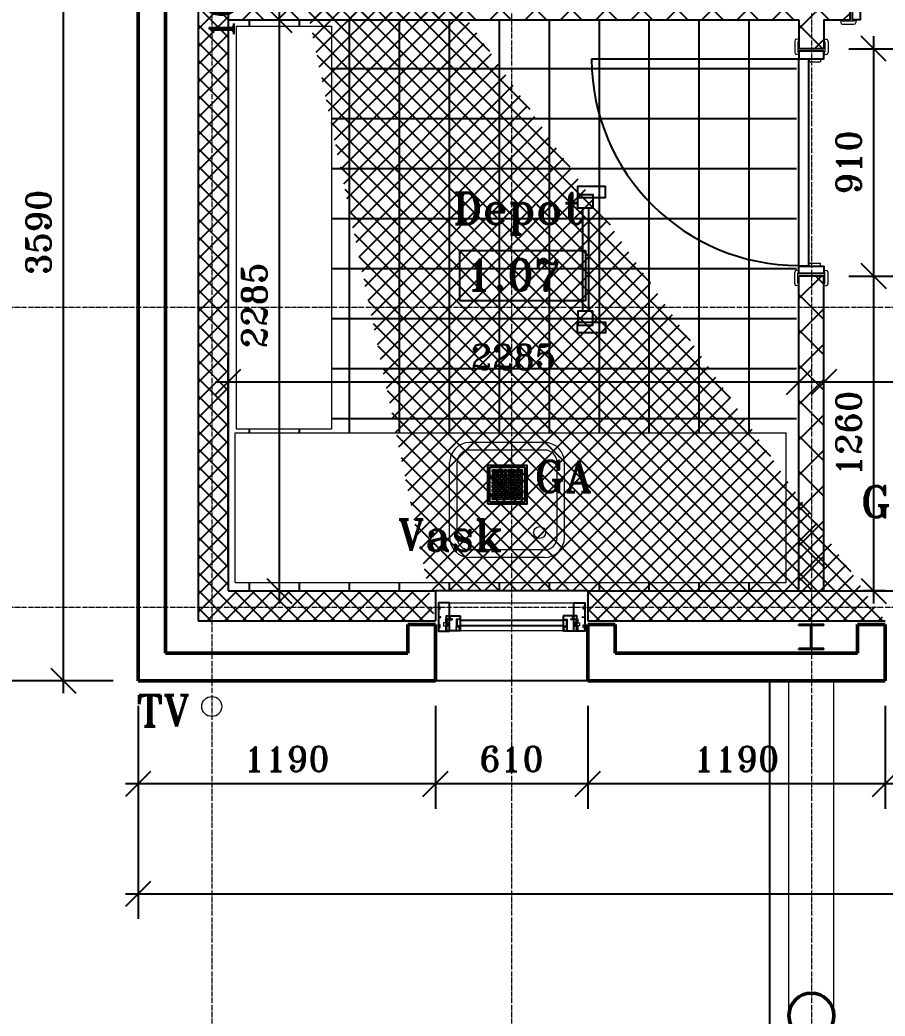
# Model space of a CAD drawing. Header units: millimetres. Extents: x -2 to 21000, y -2 to 14850.
# Drawn here: x 2389 to 5852, y 4951 to 8938 of the extents above; entities that cross this region are included whole.
import ezdxf

# ---------------------------------------------------------------- set-up
doc = ezdxf.new("R2010")
doc.units = ezdxf.units.MM
doc.linetypes.add('CENTERLINE', pattern=[27, 20, -3, 1, -3])
doc.linetypes.add('DASHED_2', pattern=[3, 2, -1])
for name, color, linetype, lineweight in [('BETON', 1, 'Continuous', 25), ('DIM', 4, 'Continuous', 18), ('GASBETON', 2, 'Continuous', 25), ('KØKKENINVENTAR', 201, 'Continuous', 18), ('MODUL', 8, 'CENTERLINE', 18), ('VINDUERDØRE', 6, 'Continuous', 18), ('YDER', 3, 'Continuous', 50)]:
    doc.layers.add(name, color=color, linetype=linetype, lineweight=lineweight)
for name, color, linetype in [('FH_2D', 41, 'Continuous'), ('FLISER', 8, 'Continuous'), ('KONTUR', 7, 'Continuous'), ('SIGNATUR', 8, 'Continuous'), ('SKJULT-KONTUR', 8, 'DASHED_2'), ('STÅLPROFILER', 7, 'Continuous'), ('TEKST', 1, 'Continuous')]:
    doc.layers.add(name, color=color, linetype=linetype)
doc.styles.add('ROMANT', font='romant.shx')
doc.dimstyles.new('MOLLEN', dxfattribs={"dimscale": 50, "dimtxt": 2, "dimasz": 2, "dimexe": 2, "dimexo": 2, "dimgap": 1, "dimtad": 1, "dimtoh": 1, "dimdec": 0, "dimzin": 0, "dimdsep": 46, "dimtxsty": 'ROMANT', "dimblk": 'OBLIQUE', "dimcen": 0, "dimdle": 1, "dimadec": 0, "dimazin": 0, "dimtfac": 1, "dimtdec": 0, "dimtix": 1, "dimtofl": 0, "dimtmove": 1, "dimatfit": 3, "dimldrblk": 'KRYDS', "dimfxl": 1, "dimtolj": 1, "dimtzin": 0, "dimarcsym": 0})

# ---------------------------------------------------------------- blocks, each defined once
blk = doc.blocks.new('_Oblique')
at = {"color": 0, "linetype": 'ByBlock', "lineweight": -2}
blk.add_line((-0.5, -0.5), (0.5, 0.5), dxfattribs=at)
blk = doc.blocks.new('*D68')
at = {"layer": 'DefPoints', "color": 0, "transparency": 16777216}
for p in [(2563.7, 9882.7), (2862.3, 9882.7), (2862.3, 6292.7)]:
    blk.add_point(p, dxfattribs=at)
at = {"layer": 'DIM', "color": 0, "lineweight": -2, "transparency": 16777216}
for p, q in [((2563.7, 6242.7), (2563.7, 9932.7)), ((2762.3, 9882.7), (2463.7, 9882.7)), ((2762.3, 6292.7), (2463.7, 6292.7))]:
    blk.add_line(p, q, dxfattribs=at)
at = {"layer": 'DIM', "color": 0, "lineweight": -2, "transparency": 16777216, "xscale": 100, "yscale": 100, "zscale": 100}
for p, rotation in [((2563.7, 9882.7), 90), ((2563.7, 6292.7), 270)]:
    blk.add_blockref('_Oblique', p, dxfattribs=dict(at, rotation=rotation))
at = {"layer": 'DIM', "color": 0, "transparency": 16777216, "insert": (2463.7, 8087.7), "char_height": 100, "attachment_point": 5, "rotation": 90, "style": 'ROMANT'}
blk.add_mtext('\\A1;3590', dxfattribs=at)
blk = doc.blocks.new('KRYDS')
at = {"color": 4}
for p, q in [((0, -1.5), (0, 1.5)), ((-1.5, 0), (1.5, 0))]:
    blk.add_line(p, q, dxfattribs=at)
blk.add_circle((0, 0), 0.75, dxfattribs=at)
blk = doc.blocks.new('*D70')
at = {"layer": 'DefPoints', "color": 0, "transparency": 16777216}
for p in [(2195.1, 12882.7), (2862.3, 12882.7), (2862.3, 6292.7)]:
    blk.add_point(p, dxfattribs=at)
at = {"layer": 'DIM', "color": 0, "lineweight": -2, "transparency": 16777216}
for p, q in [((2195.1, 6242.7), (2195.1, 12932.7)), ((2762.3, 12882.7), (2095.1, 12882.7)), ((2762.3, 6292.7), (2095.1, 6292.7))]:
    blk.add_line(p, q, dxfattribs=at)
at = {"layer": 'DIM', "color": 0, "lineweight": -2, "transparency": 16777216, "xscale": 100, "yscale": 100, "zscale": 100}
for p, rotation in [((2195.1, 12882.7), 90), ((2195.1, 6292.7), 270)]:
    blk.add_blockref('_Oblique', p, dxfattribs=dict(at, rotation=rotation))
at = {"layer": 'DIM', "color": 0, "transparency": 16777216, "insert": (2095.1, 9587.7), "char_height": 100, "attachment_point": 5, "rotation": 90, "style": 'ROMANT'}
blk.add_mtext('\\A1;6590', dxfattribs=at)
blk = doc.blocks.new('*D80')
at = {"layer": 'DefPoints', "color": 0, "transparency": 16777216}
for p in [(2862.3, 6292.7), (17852.3, 5880.2), (17852.3, 5439.5)]:
    blk.add_point(p, dxfattribs=at)
at = {"layer": 'DIM', "color": 0, "lineweight": -2, "transparency": 16777216}
for p, q in [((2862.3, 6192.7), (2862.3, 5339.5)), ((17852.3, 5780.2), (17852.3, 5339.5)), ((2812.3, 5439.5), (17902.3, 5439.5))]:
    blk.add_line(p, q, dxfattribs=at)
at = {"layer": 'DIM', "color": 0, "lineweight": -2, "transparency": 16777216, "xscale": 100, "yscale": 100, "zscale": 100, "rotation": 180}
blk.add_blockref('_Oblique', (2862.3, 5439.5), dxfattribs=at)
at = {"layer": 'DIM', "color": 0, "lineweight": -2, "transparency": 16777216, "xscale": 100, "yscale": 100, "zscale": 100}
blk.add_blockref('_Oblique', (17852.3, 5439.5), dxfattribs=at)
at = {"layer": 'DIM', "color": 0, "transparency": 16777216, "insert": (10357.3, 5539.5), "char_height": 100, "attachment_point": 5, "style": 'ROMANT'}
blk.add_mtext('\\A1;14990', dxfattribs=at)
blk = doc.blocks.new('*D61')
at = {"layer": 'DefPoints', "color": 0, "transparency": 16777216}
for p in [(5852.3, 6292.7), (7662.3, 6292.7), (5852.3, 5880.2)]:
    blk.add_point(p, dxfattribs=at)
at = {"layer": 'DIM', "color": 0, "lineweight": -2, "transparency": 16777216}
for p, q in [((5852.3, 6192.7), (5852.3, 5780.2)), ((7662.3, 6192.7), (7662.3, 5780.2)), ((7712.3, 5880.2), (5802.3, 5880.2))]:
    blk.add_line(p, q, dxfattribs=at)
at = {"layer": 'DIM', "color": 0, "lineweight": -2, "transparency": 16777216, "xscale": 100, "yscale": 100, "zscale": 100, "rotation": 180}
blk.add_blockref('_Oblique', (5852.3, 5880.2), dxfattribs=at)
at = {"layer": 'DIM', "color": 0, "lineweight": -2, "transparency": 16777216, "xscale": 100, "yscale": 100, "zscale": 100}
blk.add_blockref('_Oblique', (7662.3, 5880.2), dxfattribs=at)
at = {"layer": 'DIM', "color": 0, "transparency": 16777216, "insert": (6757.3, 5980.2), "char_height": 100, "attachment_point": 5, "style": 'ROMANT'}
blk.add_mtext('\\A1;1810', dxfattribs=at)
blk = doc.blocks.new('*D62')
at = {"layer": 'DefPoints', "color": 0, "transparency": 16777216}
for p in [(4662.3, 6292.7), (5852.3, 6292.7), (4662.3, 5880.2)]:
    blk.add_point(p, dxfattribs=at)
at = {"layer": 'DIM', "color": 0, "lineweight": -2, "transparency": 16777216}
for p, q in [((4662.3, 6192.7), (4662.3, 5780.2)), ((5852.3, 6192.7), (5852.3, 5780.2)), ((5902.3, 5880.2), (4612.3, 5880.2))]:
    blk.add_line(p, q, dxfattribs=at)
at = {"layer": 'DIM', "color": 0, "lineweight": -2, "transparency": 16777216, "xscale": 100, "yscale": 100, "zscale": 100, "rotation": 180}
blk.add_blockref('_Oblique', (4662.3, 5880.2), dxfattribs=at)
at = {"layer": 'DIM', "color": 0, "lineweight": -2, "transparency": 16777216, "xscale": 100, "yscale": 100, "zscale": 100}
blk.add_blockref('_Oblique', (5852.3, 5880.2), dxfattribs=at)
at = {"layer": 'DIM', "color": 0, "transparency": 16777216, "insert": (5257.3, 5980.2), "char_height": 100, "attachment_point": 5, "style": 'ROMANT'}
blk.add_mtext('\\A1;1190', dxfattribs=at)
blk = doc.blocks.new('*D63')
at = {"layer": 'DefPoints', "color": 0, "transparency": 16777216}
for p in [(4052.3, 6292.7), (4662.3, 6292.7), (4052.3, 5880.2)]:
    blk.add_point(p, dxfattribs=at)
at = {"layer": 'DIM', "color": 0, "lineweight": -2, "transparency": 16777216}
for p, q in [((4052.3, 6192.7), (4052.3, 5780.2)), ((4662.3, 6192.7), (4662.3, 5780.2)), ((4712.3, 5880.2), (4002.3, 5880.2))]:
    blk.add_line(p, q, dxfattribs=at)
at = {"layer": 'DIM', "color": 0, "lineweight": -2, "transparency": 16777216, "xscale": 100, "yscale": 100, "zscale": 100, "rotation": 180}
blk.add_blockref('_Oblique', (4052.3, 5880.2), dxfattribs=at)
at = {"layer": 'DIM', "color": 0, "lineweight": -2, "transparency": 16777216, "xscale": 100, "yscale": 100, "zscale": 100}
blk.add_blockref('_Oblique', (4662.3, 5880.2), dxfattribs=at)
at = {"layer": 'DIM', "color": 0, "transparency": 16777216, "insert": (4357.3, 5980.2), "char_height": 100, "attachment_point": 5, "style": 'ROMANT'}
blk.add_mtext('\\A1;610', dxfattribs=at)
blk = doc.blocks.new('*D64')
at = {"layer": 'DefPoints', "color": 0, "transparency": 16777216}
for p in [(2862.3, 6292.7), (4052.3, 6292.7), (2862.3, 5880.2)]:
    blk.add_point(p, dxfattribs=at)
at = {"layer": 'DIM', "color": 0, "lineweight": -2, "transparency": 16777216}
for p, q in [((2862.3, 6192.7), (2862.3, 5780.2)), ((4052.3, 6192.7), (4052.3, 5780.2)), ((4102.3, 5880.2), (2812.3, 5880.2))]:
    blk.add_line(p, q, dxfattribs=at)
at = {"layer": 'DIM', "color": 0, "lineweight": -2, "transparency": 16777216, "xscale": 100, "yscale": 100, "zscale": 100, "rotation": 180}
blk.add_blockref('_Oblique', (2862.3, 5880.2), dxfattribs=at)
at = {"layer": 'DIM', "color": 0, "lineweight": -2, "transparency": 16777216, "xscale": 100, "yscale": 100, "zscale": 100}
blk.add_blockref('_Oblique', (4052.3, 5880.2), dxfattribs=at)
at = {"layer": 'DIM', "color": 0, "transparency": 16777216, "insert": (3457.3, 5980.2), "char_height": 100, "attachment_point": 5, "style": 'ROMANT'}
blk.add_mtext('\\A1;1190', dxfattribs=at)
blk = doc.blocks.new('*D36')
at = {"layer": 'DefPoints', "color": 0, "transparency": 16777216}
for p in [(3222.3, 9037.7), (3222.3, 8937.7), (3427.5, 8937.7)]:
    blk.add_point(p, dxfattribs=at)
at = {"layer": 'DIM', "color": 0, "lineweight": -2, "transparency": 16777216}
for p, q in [((3427.5, 9087.7), (3427.5, 8887.7)), ((3322.3, 9037.7), (3527.5, 9037.7)), ((3322.3, 8937.7), (3527.5, 8937.7))]:
    blk.add_line(p, q, dxfattribs=at)
at = {"layer": 'DIM', "color": 0, "lineweight": -2, "transparency": 16777216, "xscale": 100, "yscale": 100, "zscale": 100}
for p, rotation in [((3427.5, 9037.7), 90), ((3427.5, 8937.7), 270)]:
    blk.add_blockref('_Oblique', p, dxfattribs=dict(at, rotation=rotation))
at = {"layer": 'DIM', "color": 0, "transparency": 16777216, "insert": (3195.2, 8987.7), "char_height": 100, "attachment_point": 5, "rotation": 90, "style": 'ROMANT'}
blk.add_mtext('\\A1;100', dxfattribs=at)
blk = doc.blocks.new('*D37')
at = {"layer": 'DefPoints', "color": 0, "transparency": 16777216}
for p in [(3222.3, 8937.7), (3222.3, 6652.7), (3427.5, 6652.7)]:
    blk.add_point(p, dxfattribs=at)
at = {"layer": 'DIM', "color": 0, "lineweight": -2, "transparency": 16777216}
for p, q in [((3427.5, 8987.7), (3427.5, 6602.7)), ((3322.3, 8937.7), (3527.5, 8937.7)), ((3322.3, 6652.7), (3527.5, 6652.7))]:
    blk.add_line(p, q, dxfattribs=at)
at = {"layer": 'DIM', "color": 0, "lineweight": -2, "transparency": 16777216, "xscale": 100, "yscale": 100, "zscale": 100}
for p, rotation in [((3427.5, 8937.7), 90), ((3427.5, 6652.7), 270)]:
    blk.add_blockref('_Oblique', p, dxfattribs=dict(at, rotation=rotation))
at = {"layer": 'DIM', "color": 0, "transparency": 16777216, "insert": (3327.5, 7795.2), "char_height": 100, "attachment_point": 5, "rotation": 90, "style": 'ROMANT'}
blk.add_mtext('\\A1;2285', dxfattribs=at)
blk = doc.blocks.new('*D43')
at = {"layer": 'DefPoints', "color": 0, "transparency": 16777216}
for p in [(5607.3, 8822.5), (5607.3, 7912.5), (5806.2, 7912.5)]:
    blk.add_point(p, dxfattribs=at)
at = {"layer": 'DIM', "color": 0, "lineweight": -2, "transparency": 16777216}
for p, q in [((5806.2, 8872.5), (5806.2, 7862.5)), ((5707.3, 8822.5), (5906.2, 8822.5)), ((5707.3, 7912.5), (5906.2, 7912.5))]:
    blk.add_line(p, q, dxfattribs=at)
at = {"layer": 'DIM', "color": 0, "lineweight": -2, "transparency": 16777216, "xscale": 100, "yscale": 100, "zscale": 100}
for p, rotation in [((5806.2, 8822.5), 90), ((5806.2, 7912.5), 270)]:
    blk.add_blockref('_Oblique', p, dxfattribs=dict(at, rotation=rotation))
at = {"layer": 'DIM', "color": 0, "transparency": 16777216, "insert": (5706.2, 8367.5), "char_height": 100, "attachment_point": 5, "rotation": 90, "style": 'ROMANT'}
blk.add_mtext('\\A1;910', dxfattribs=at)
blk = doc.blocks.new('*D46')
at = {"layer": 'DefPoints', "color": 0, "transparency": 16777216}
for p in [(5806.2, 7912.5), (5607.3, 6652.7), (5806.2, 6652.7)]:
    blk.add_point(p, dxfattribs=at)
at = {"layer": 'DIM', "color": 0, "lineweight": -2, "transparency": 16777216}
for p, q in [((5806.2, 7962.5), (5806.2, 6602.7)), ((5707.3, 6652.7), (5906.2, 6652.7))]:
    blk.add_line(p, q, dxfattribs=at)
at = {"layer": 'DIM', "color": 0, "lineweight": -2, "transparency": 16777216, "xscale": 100, "yscale": 100, "zscale": 100}
for p, rotation in [((5806.2, 7912.5), 90), ((5806.2, 6652.7), 270)]:
    blk.add_blockref('_Oblique', p, dxfattribs=dict(at, rotation=rotation))
at = {"layer": 'DIM', "color": 0, "transparency": 16777216, "insert": (5706.2, 7282.6), "char_height": 100, "attachment_point": 5, "rotation": 90, "style": 'ROMANT'}
blk.add_mtext('\\A1;1260', dxfattribs=at)
blk = doc.blocks.new('*D47')
at = {"layer": 'DefPoints', "color": 0, "transparency": 16777216}
for p in [(5507.3, 7489.1), (3222.3, 6652.7), (5507.3, 6652.7)]:
    blk.add_point(p, dxfattribs=at)
at = {"layer": 'DIM', "color": 0, "lineweight": -2, "transparency": 16777216}
for p, q in [((3222.3, 6752.7), (3222.3, 7589.1)), ((5507.3, 6752.7), (5507.3, 7589.1)), ((3172.3, 7489.1), (5557.3, 7489.1))]:
    blk.add_line(p, q, dxfattribs=at)
at = {"layer": 'DIM', "color": 0, "lineweight": -2, "transparency": 16777216, "xscale": 100, "yscale": 100, "zscale": 100, "rotation": 180}
blk.add_blockref('_Oblique', (3222.3, 7489.1), dxfattribs=at)
at = {"layer": 'DIM', "color": 0, "lineweight": -2, "transparency": 16777216, "xscale": 100, "yscale": 100, "zscale": 100}
blk.add_blockref('_Oblique', (5507.3, 7489.1), dxfattribs=at)
at = {"layer": 'DIM', "color": 0, "transparency": 16777216, "insert": (4364.8, 7589.1), "char_height": 100, "attachment_point": 5, "style": 'ROMANT'}
blk.add_mtext('\\A1;2285', dxfattribs=at)
blk = doc.blocks.new('*D48')
at = {"layer": 'DefPoints', "color": 0, "transparency": 16777216}
for p in [(7897.3, 7489.1), (5607.3, 6652.7), (7897.3, 6652.7)]:
    blk.add_point(p, dxfattribs=at)
at = {"layer": 'DIM', "color": 0, "lineweight": -2, "transparency": 16777216}
for p, q in [((5607.3, 6752.7), (5607.3, 7589.1)), ((7897.3, 6752.7), (7897.3, 7589.1)), ((5557.3, 7489.1), (7947.3, 7489.1))]:
    blk.add_line(p, q, dxfattribs=at)
at = {"layer": 'DIM', "color": 0, "lineweight": -2, "transparency": 16777216, "xscale": 100, "yscale": 100, "zscale": 100, "rotation": 180}
blk.add_blockref('_Oblique', (5607.3, 7489.1), dxfattribs=at)
at = {"layer": 'DIM', "color": 0, "lineweight": -2, "transparency": 16777216, "xscale": 100, "yscale": 100, "zscale": 100}
blk.add_blockref('_Oblique', (7897.3, 7489.1), dxfattribs=at)
at = {"layer": 'DIM', "color": 0, "transparency": 16777216, "insert": (6752.3, 7589.1), "char_height": 100, "attachment_point": 5, "style": 'ROMANT'}
blk.add_mtext('\\A1;2290', dxfattribs=at)
blk = doc.blocks.new('V610')
for p, q in [((-19.7, 99), (-19.7, 511)), ((3.3, 511), (3.3, 99))]:
    blk.add_line(p, q)
for points in [[(-41.5, 554), (71.5, 554), (71.5, 598), (-41.5, 598)], [(20, 511), (-40, 511), (-40, 566), (20, 566)], [(20, 99), (-40, 99), (-40, 44), (20, 44)], [(-41.5, 56), (71.5, 56), (71.5, 12), (-41.5, 12)]]:
    blk.add_lwpolyline(points, close=True)
blk = doc.blocks.new('dor910_lille_karm')
for p, q in [((0, -42.5), (-830, -42.5)), ((0, -867.5), (0, -42.5)), ((40, -867.5), (40, -42.5))]:
    blk.add_line(p, q)
for points in [[(100, -10), (0, -10), (0, -40), (100, -40)], [(100, -900), (0, -900), (0, -870), (100, -870)]]:
    blk.add_lwpolyline(points, close=True)
blk.add_arc((-0.7, -38.2), 829.3, 180.2957, 270.0505)
blk.add_attdef('PRIS', (-384.2, -182.6), '', height=100)

msp = doc.modelspace()

# ---------------------------------------------------------------- hatches: boundary and pattern name
at = {"layer": 'SIGNATUR'}
h = msp.add_hatch(dxfattribs=at)
h.set_pattern_fill('_USER', color=256, scale=50, angle=45, style=0, double=1, pattern_type=0)
h.set_pattern_definition([(45, (0, 0), (-35.35534, 35.35534), []), (135, (0, 0), (-35.35534, -35.35534), [])])
h.paths.add_polyline_path([(4662.3, 6652.7), (5607.3, 6652.7), (5852.3, 6652.7), (5852.3, 6532.7), (4662.3, 6532.7)])
h.paths.add_polyline_path([(4052.3, 6652.7), (4052.3, 6532.7), (3102.3, 6532.7), (3102.3, 9882.7), (3222.3, 9882.7), (3222.3, 8937.7), (3222.3, 6652.7)])
h.paths.add_polyline_path([(3102.3, 11022.7), (3102.3, 10492.7), (3222.3, 10492.7), (3222.3, 10742.7), (3222.3, 11022.7)])
edge = h.paths.add_edge_path()
edge.add_line((5852.3, 6652.7), (5852.3, 6532.7))
edge.add_line((5852.3, 6652.7), (5762.3, 6652.7))
edge.add_line((4052.3, 6652.7), (4052.3, 6532.7))
edge.add_line((3222.3, 10492.7), (3222.3, 10582.7))
edge.add_line((3222.3, 10492.7), (3102.3, 10492.7))
h = msp.add_hatch(dxfattribs=at)
h.set_pattern_fill('_USER', color=256, scale=100, angle=45, style=0, double=1, pattern_type=0)
h.set_pattern_definition([(45, (0, 0), (-70.7107, 70.7107), []), (135, (0, 0), (-70.7107, -70.7107), [])])
h.paths.add_polyline_path([(4357.3, 10842.7), (3222.3, 10842.7), (3222.3, 10742.7), (4357.3, 10742.7)])
h.paths.add_polyline_path([(5557.3, 10942.7), (5507.3, 10942.7), (5507.3, 10842.7), (4357.3, 10842.7), (4357.3, 10742.7), (5507.3, 10742.7), (5507.3, 10642.7), (5557.3, 10642.7)])
h.paths.add_polyline_path([(5607.3, 10942.7), (5557.3, 10942.7), (5557.3, 10642.7), (5607.3, 10642.7)])
h.paths.add_polyline_path([(5557.3, 9732.7), (5507.3, 9732.7), (5507.3, 9037.7), (4357.3, 9037.7), (4357.3, 8987.7), (5557.3, 8987.7)])
h.paths.add_polyline_path([(5607.3, 9732.7), (5557.3, 9732.7), (5557.3, 8987.7), (5712.3, 8987.7), (5712.3, 9037.7), (5607.3, 9037.7)])
h.paths.add_polyline_path([(5557.3, 8987.7), (4357.3, 8987.7), (4357.3, 8937.7), (5507.3, 8937.7), (5507.3, 8822.5), (5557.3, 8822.5)])
h.paths.add_polyline_path([(5607.3, 8937.7), (5712.3, 8937.7), (5712.3, 8987.7), (5557.3, 8987.7), (5557.3, 8822.5), (5607.3, 8822.5)])
h.paths.add_polyline_path([(4357.3, 9037.7), (3222.3, 9037.7), (3222.3, 8987.7), (4357.3, 8987.7)])
h.paths.add_polyline_path([(4357.3, 8987.7), (3222.3, 8987.7), (3222.3, 8937.7), (4357.3, 8937.7)])
h = msp.add_hatch(dxfattribs=at)
h.set_pattern_fill('_USER', color=256, scale=100, angle=45, style=0, double=1, pattern_type=0)
h.set_pattern_definition([(45, (0, -230.4), (-70.7107, 70.7107), []), (135, (0, -230.4), (-70.7107, -70.7107), [])])
h.paths.add_polyline_path([(7897.3, 9037.7), (6757.3, 9037.7), (6757.3, 8987.7), (7897.3, 8987.7)])
h.paths.add_polyline_path([(7897.3, 8987.7), (6757.3, 8987.7), (6757.3, 8937.7), (7897.3, 8937.7)])
h.paths.add_polyline_path([(6757.3, 9037.7), (6622.3, 9037.7), (6622.3, 8987.7), (6757.3, 8987.7)])
h.paths.add_polyline_path([(6757.3, 8987.7), (6622.3, 8987.7), (6622.3, 8937.7), (6708.5, 8937.7), (6757.3, 8937.7)])
h.paths.add_polyline_path([(5607.3, 7787.7), (5557.3, 7787.7), (5557.3, 6652.7), (5607.3, 6652.7)])
h.paths.add_polyline_path([(5557.3, 7787.7), (5507.3, 7787.7), (5507.3, 6652.7), (5557.3, 6652.7)])
h.paths.add_polyline_path([(5557.3, 7912.5), (5507.3, 7912.5), (5507.3, 7787.7), (5557.3, 7787.7)])
h.paths.add_polyline_path([(5607.3, 7912.5), (5557.3, 7912.5), (5557.3, 7787.7), (5607.3, 7787.7)])

# ---------------------------------------------------------------- linework, layer by layer
at = {"layer": 'BETON'}
for p, q in [((3102.3, 9882.7), (3102.3, 6532.7)), ((3222.3, 9882.7), (3222.3, 8937.7)), ((3222.3, 8937.7), (3222.3, 6652.7)), ((3222.3, 6652.7), (4052.3, 6652.7)), ((4052.3, 6652.7), (4052.3, 6532.7)), ((4052.3, 6652.7), (4052.3, 6532.7)), ((4662.3, 6652.7), (4662.3, 6532.7)), ((4662.3, 6652.7), (5607.3, 6652.7)), ((5607.3, 6652.7), (5852.3, 6652.7)), ((5852.3, 6652.7), (5762.3, 6652.7)), ((3102.3, 6532.7), (4052.3, 6532.7)), ((4662.3, 6532.7), (5852.3, 6532.7))]:
    msp.add_line(p, q, dxfattribs=at)
at = {"layer": 'DIM', "linetype": 'DASHED_2'}
for p, q in [((5467.3, 4952.7), (5467.3, 6292.7)), ((5647.3, 4952.7), (5647.3, 6292.7))]:
    msp.add_line(p, q, dxfattribs=at)
at = {"layer": 'FLISER'}
for p, q in [((3307.3, 8937.7), (3307.3, 8912.8)), ((3507.3, 8937.7), (3507.3, 8912.8)), ((3707.3, 8937.7), (3707.3, 7285.8)), ((3907.3, 8937.7), (3907.3, 7285.8)), ((4107.3, 8937.7), (4107.3, 7285.8)), ((4307.3, 8937.7), (4307.3, 7285.8)), ((4507.3, 8937.7), (4507.3, 7285.8)), ((4707.3, 8937.7), (4707.3, 7285.8)), ((4907.3, 8937.7), (4907.3, 7285.8)), ((5107.3, 8937.7), (5107.3, 7285.8)), ((5307.3, 8937.7), (5307.3, 7285.8)), ((3635.9, 8742.7), (5497.3, 8742.7)), ((3635.9, 8542.7), (5497.3, 8542.7)), ((3635.9, 8342.7), (5497.3, 8342.7)), ((3635.9, 8142.7), (5497.3, 8142.7)), ((3635.9, 7942.7), (5497.3, 7942.7)), ((3635.9, 7742.7), (5497.3, 7742.7)), ((3635.9, 7542.7), (5497.3, 7542.7)), ((3635.9, 7342.7), (5497.3, 7342.7)), ((3307.3, 7300.5), (3307.3, 7285.8)), ((3507.3, 7300.5), (3507.3, 7285.8)), ((4270.5, 7148.1), (4410.5, 7148.1)), ((4270.5, 7008.1), (4270.5, 7148.1)), ((4410.5, 7148.1), (4410.5, 7008.1)), ((4410.5, 7008.1), (4270.5, 7008.1)), ((3307.3, 6685.8), (3307.3, 6652.7)), ((3507.3, 6685.8), (3507.3, 6652.7)), ((3707.3, 6685.8), (3707.3, 6652.7)), ((3907.3, 6685.8), (3907.3, 6652.7)), ((4107.3, 6685.8), (4107.3, 6652.7)), ((4307.3, 6685.8), (4307.3, 6652.7)), ((4507.3, 6685.8), (4507.3, 6652.7)), ((4707.3, 6685.8), (4707.3, 6652.7)), ((4907.3, 6685.8), (4907.3, 6652.7)), ((5107.3, 6685.8), (5107.3, 6652.7)), ((5307.3, 6685.8), (5307.3, 6652.7))]:
    msp.add_line(p, q, dxfattribs=at)
msp.add_lwpolyline([(4262.5, 7000.1), (4262.5, 7156.1), (4418.5, 7156.1), (4418.5, 7000.1)], close=True, dxfattribs=at)
for points in [[(4281, 7137.1), (4291, 7137.1), (4291, 7127.1), (4281, 7127.1), (4281, 7137.1)], [(4296.5, 7137.1), (4306.5, 7137.1), (4306.5, 7127.1), (4296.5, 7127.1), (4296.5, 7137.1)], [(4312, 7137.1), (4322, 7137.1), (4322, 7127.1), (4312, 7127.1), (4312, 7137.1)], [(4327.5, 7137.1), (4337.5, 7137.1), (4337.5, 7127.1), (4327.5, 7127.1), (4327.5, 7137.1)], [(4343, 7137.1), (4353, 7137.1), (4353, 7127.1), (4343, 7127.1), (4343, 7137.1)], [(4358.5, 7137.1), (4368.5, 7137.1), (4368.5, 7127.1), (4358.5, 7127.1), (4358.5, 7137.1)], [(4374, 7137.1), (4384, 7137.1), (4384, 7127.1), (4374, 7127.1), (4374, 7137.1)], [(4389.5, 7137.1), (4399.5, 7137.1), (4399.5, 7127.1), (4389.5, 7127.1), (4389.5, 7137.1)], [(4281, 7121.6), (4291, 7121.6), (4291, 7111.6), (4281, 7111.6), (4281, 7121.6)], [(4281, 7106.1), (4291, 7106.1), (4291, 7096.1), (4281, 7096.1), (4281, 7106.1)], [(4296.5, 7121.6), (4306.5, 7121.6), (4306.5, 7111.6), (4296.5, 7111.6), (4296.5, 7121.6)], [(4296.5, 7106.1), (4306.5, 7106.1), (4306.5, 7096.1), (4296.5, 7096.1), (4296.5, 7106.1)], [(4312, 7121.6), (4322, 7121.6), (4322, 7111.6), (4312, 7111.6), (4312, 7121.6)], [(4312, 7106.1), (4322, 7106.1), (4322, 7096.1), (4312, 7096.1), (4312, 7106.1)], [(4327.5, 7121.6), (4337.5, 7121.6), (4337.5, 7111.6), (4327.5, 7111.6), (4327.5, 7121.6)], [(4327.5, 7106.1), (4337.5, 7106.1), (4337.5, 7096.1), (4327.5, 7096.1), (4327.5, 7106.1)], [(4343, 7121.6), (4353, 7121.6), (4353, 7111.6), (4343, 7111.6), (4343, 7121.6)], [(4343, 7106.1), (4353, 7106.1), (4353, 7096.1), (4343, 7096.1), (4343, 7106.1)], [(4358.5, 7121.6), (4368.5, 7121.6), (4368.5, 7111.6), (4358.5, 7111.6), (4358.5, 7121.6)], [(4358.5, 7106.1), (4368.5, 7106.1), (4368.5, 7096.1), (4358.5, 7096.1), (4358.5, 7106.1)], [(4374, 7121.6), (4384, 7121.6), (4384, 7111.6), (4374, 7111.6), (4374, 7121.6)], [(4374, 7106.1), (4384, 7106.1), (4384, 7096.1), (4374, 7096.1), (4374, 7106.1)], [(4389.5, 7121.6), (4399.5, 7121.6), (4399.5, 7111.6), (4389.5, 7111.6), (4389.5, 7121.6)], [(4389.5, 7106.1), (4399.5, 7106.1), (4399.5, 7096.1), (4389.5, 7096.1), (4389.5, 7106.1)], [(4281, 7090.6), (4291, 7090.6), (4291, 7080.6), (4281, 7080.6), (4281, 7090.6)], [(4281, 7075.1), (4291, 7075.1), (4291, 7065.1), (4281, 7065.1), (4281, 7075.1)], [(4281, 7059.6), (4291, 7059.6), (4291, 7049.6), (4281, 7049.6), (4281, 7059.6)], [(4296.5, 7090.6), (4306.5, 7090.6), (4306.5, 7080.6), (4296.5, 7080.6), (4296.5, 7090.6)], [(4296.5, 7075.1), (4306.5, 7075.1), (4306.5, 7065.1), (4296.5, 7065.1), (4296.5, 7075.1)], [(4296.5, 7059.6), (4306.5, 7059.6), (4306.5, 7049.6), (4296.5, 7049.6), (4296.5, 7059.6)], [(4312, 7090.6), (4322, 7090.6), (4322, 7080.6), (4312, 7080.6), (4312, 7090.6)], [(4312, 7075.1), (4322, 7075.1), (4322, 7065.1), (4312, 7065.1), (4312, 7075.1)], [(4312, 7059.6), (4322, 7059.6), (4322, 7049.6), (4312, 7049.6), (4312, 7059.6)], [(4327.5, 7090.6), (4337.5, 7090.6), (4337.5, 7080.6), (4327.5, 7080.6), (4327.5, 7090.6)], [(4327.5, 7075.1), (4337.5, 7075.1), (4337.5, 7065.1), (4327.5, 7065.1), (4327.5, 7075.1)], [(4327.5, 7059.6), (4337.5, 7059.6), (4337.5, 7049.6), (4327.5, 7049.6), (4327.5, 7059.6)], [(4343, 7090.6), (4353, 7090.6), (4353, 7080.6), (4343, 7080.6), (4343, 7090.6)], [(4343, 7075.1), (4353, 7075.1), (4353, 7065.1), (4343, 7065.1), (4343, 7075.1)], [(4343, 7059.6), (4353, 7059.6), (4353, 7049.6), (4343, 7049.6), (4343, 7059.6)], [(4358.5, 7090.6), (4368.5, 7090.6), (4368.5, 7080.6), (4358.5, 7080.6), (4358.5, 7090.6)], [(4358.5, 7075.1), (4368.5, 7075.1), (4368.5, 7065.1), (4358.5, 7065.1), (4358.5, 7075.1)], [(4358.5, 7059.6), (4368.5, 7059.6), (4368.5, 7049.6), (4358.5, 7049.6), (4358.5, 7059.6)], [(4374, 7090.6), (4384, 7090.6), (4384, 7080.6), (4374, 7080.6), (4374, 7090.6)], [(4374, 7075.1), (4384, 7075.1), (4384, 7065.1), (4374, 7065.1), (4374, 7075.1)], [(4374, 7059.6), (4384, 7059.6), (4384, 7049.6), (4374, 7049.6), (4374, 7059.6)], [(4389.5, 7090.6), (4399.5, 7090.6), (4399.5, 7080.6), (4389.5, 7080.6), (4389.5, 7090.6)], [(4389.5, 7075.1), (4399.5, 7075.1), (4399.5, 7065.1), (4389.5, 7065.1), (4389.5, 7075.1)], [(4389.5, 7059.6), (4399.5, 7059.6), (4399.5, 7049.6), (4389.5, 7049.6), (4389.5, 7059.6)], [(4281, 7044.1), (4291, 7044.1), (4291, 7034.1), (4281, 7034.1), (4281, 7044.1)], [(4281, 7028.6), (4291, 7028.6), (4291, 7018.6), (4281, 7018.6), (4281, 7028.6)], [(4296.5, 7044.1), (4306.5, 7044.1), (4306.5, 7034.1), (4296.5, 7034.1), (4296.5, 7044.1)], [(4296.5, 7028.6), (4306.5, 7028.6), (4306.5, 7018.6), (4296.5, 7018.6), (4296.5, 7028.6)], [(4312, 7044.1), (4322, 7044.1), (4322, 7034.1), (4312, 7034.1), (4312, 7044.1)], [(4312, 7028.6), (4322, 7028.6), (4322, 7018.6), (4312, 7018.6), (4312, 7028.6)], [(4327.5, 7044.1), (4337.5, 7044.1), (4337.5, 7034.1), (4327.5, 7034.1), (4327.5, 7044.1)], [(4327.5, 7028.6), (4337.5, 7028.6), (4337.5, 7018.6), (4327.5, 7018.6), (4327.5, 7028.6)], [(4343, 7044.1), (4353, 7044.1), (4353, 7034.1), (4343, 7034.1), (4343, 7044.1)], [(4343, 7028.6), (4353, 7028.6), (4353, 7018.6), (4343, 7018.6), (4343, 7028.6)], [(4358.5, 7044.1), (4368.5, 7044.1), (4368.5, 7034.1), (4358.5, 7034.1), (4358.5, 7044.1)], [(4358.5, 7028.6), (4368.5, 7028.6), (4368.5, 7018.6), (4358.5, 7018.6), (4358.5, 7028.6)], [(4374, 7044.1), (4384, 7044.1), (4384, 7034.1), (4374, 7034.1), (4374, 7044.1)], [(4374, 7028.6), (4384, 7028.6), (4384, 7018.6), (4374, 7018.6), (4374, 7028.6)], [(4389.5, 7044.1), (4399.5, 7044.1), (4399.5, 7034.1), (4389.5, 7034.1), (4389.5, 7044.1)], [(4389.5, 7028.6), (4399.5, 7028.6), (4399.5, 7018.6), (4389.5, 7018.6), (4389.5, 7028.6)]]:
    msp.add_lwpolyline(points, dxfattribs=at)
at = {"layer": 'GASBETON'}
for p, q in [((5712.3, 8937.7), (5712.3, 9037.7)), ((5712.3, 8937.7), (5712.3, 9037.7)), ((3222.3, 8937.7), (5507.3, 8937.7)), ((5507.3, 8937.7), (5507.3, 8822.5)), ((5607.3, 8937.7), (5607.3, 8822.5)), ((5607.3, 8937.7), (5712.3, 8937.7)), ((5607.3, 8822.5), (5507.3, 8822.5)), ((5607.3, 7912.5), (5507.3, 7912.5)), ((5507.3, 6652.7), (5507.3, 7912.5)), ((5607.3, 6652.7), (5607.3, 7912.5))]:
    msp.add_line(p, q, dxfattribs=at)
at = {"layer": 'KONTUR'}
for p, q in [((4662.3, 6652.7), (4052.3, 6652.7)), ((4662.3, 6292.7), (4052.3, 6292.7))]:
    msp.add_line(p, q, dxfattribs=at)
at = {"layer": 'KØKKENINVENTAR'}
for p, q in [((3255.4, 8912.8), (3635.9, 8912.8)), ((3255.4, 8912.8), (3255.4, 7300.5)), ((3635.9, 8912.8), (3635.9, 7300.5)), ((3255.4, 7300.5), (3635.9, 7300.5)), ((3251.2, 7285.8), (5456.2, 7285.8)), ((3251.2, 6685.8), (3251.2, 7285.8)), ((3251.2, 7285.8), (5456.2, 7285.8)), ((5456.2, 6685.8), (5456.2, 7285.8)), ((4489.3, 7246.3, -388.9), (4189.3, 7246.3, -388.9)), ((4489.3, 7216.3, -388.9), (4189.3, 7216.3, -388.9)), ((4109.3, 6866.3, -388.9), (4109.3, 7166.3, -388.9)), ((4139.3, 6866.3, -388.9), (4139.3, 7166.3, -388.9)), ((4139.3, 6866.3, -388.9), (4139.3, 7166.3, -388.9)), ((4139.3, 6866.3, -388.9), (4139.3, 7166.3, -388.9)), ((4539.3, 6866.3, -388.9), (4539.3, 7166.3, -388.9)), ((4539.3, 6866.3, -388.9), (4539.3, 7166.3, -388.9)), ((4539.3, 6866.3, -388.9), (4539.3, 7166.3, -388.9)), ((4569.3, 6866.3, -388.9), (4569.3, 7166.3, -388.9)), ((4489.3, 6816.3, -388.9), (4189.3, 6816.3, -388.9)), ((4489.3, 6786.3, -388.9), (4189.3, 6786.3, -388.9)), ((3251.2, 6685.8), (5456.2, 6685.8))]:
    msp.add_line(p, q, dxfattribs=at)
msp.add_circle((4469.3, 6886.3, -388.9), 23.7, dxfattribs=at)
for centre, radius, start, end in [((4189.3, 7166.3, -388.9), 80, 90, 180), ((4189.3, 7166.3, -388.9), 50, 90, 180), ((4489.3, 7166.3, -388.9), 80, 0, 90), ((4489.3, 7166.3, -388.9), 50, 0, 90), ((4489.3, 7166.3, -388.9), 50, 0, 90), ((4189.3, 6866.3, -388.9), 80, 180, 270), ((4189.3, 6866.3, -388.9), 50, 180, 270), ((4489.3, 6866.3, -388.9), 50, 270, 0), ((4489.3, 6866.3, -388.9), 50, 270, 0), ((4489.3, 6866.3, -388.9), 80, 270, 0)]:
    msp.add_arc(centre, radius, start, end, dxfattribs=at)
at = {"layer": 'MODUL'}
for p, q in [((3157.3, 13958.9), (3157.3, 4656.1)), ((4357.3, 13958.9), (4357.3, 4656.1)), ((5557.3, 13958.9), (5557.3, 4656.1)), ((1208.3, 7787.7), (19184.9, 7787.7)), ((1208.3, 6587.7), (19184.9, 6587.7))]:
    msp.add_line(p, q, dxfattribs=at)
at = {"layer": 'SKJULT-KONTUR'}
msp.add_line((5391.4, 4792.7), (5391.4, 6292.7), dxfattribs=at)
at = {"layer": 'STÅLPROFILER'}
for p, q in [((5607.3, 6517.7), (5507.3, 6517.7)), ((5507.3, 6513.7), (5507.3, 6517.7)), ((5555.3, 6513.7), (5507.3, 6513.7)), ((5555.3, 6421.7), (5555.3, 6513.7)), ((5607.3, 6513.7), (5559.3, 6513.7)), ((5559.3, 6421.7), (5559.3, 6513.7)), ((5607.3, 6513.7), (5607.3, 6517.7)), ((5507.3, 6417.7), (5507.3, 6421.7)), ((5555.3, 6421.7), (5507.3, 6421.7)), ((5607.3, 6421.7), (5559.3, 6421.7)), ((5607.3, 6417.7), (5607.3, 6421.7)), ((5607.3, 6417.7), (5507.3, 6417.7))]:
    msp.add_line(p, q, dxfattribs=at)
at = {"layer": 'TEKST'}
for p, q in [((4148.8, 8014.8), (4653.7, 8014.8)), ((4148.8, 8014.8), (4148.8, 7813.5)), ((4653.7, 8014.8), (4653.7, 7813.5)), ((4653.7, 7813.5), (4148.8, 7813.5))]:
    msp.add_line(p, q, dxfattribs=at)
at = {"layer": 'VINDUERDØRE'}
for p, q in [((5722.3, 9037.7), (5722.3, 8937.7)), ((5673.3, 8936.8), (5674.8, 8926.8)), ((5673.3, 8936.8), (5678.3, 8936.8)), ((5685.5, 8933.7), (5724.2, 8933.7)), ((5722.3, 8937.7), (5752.3, 8937.7)), ((5731.4, 8936.8), (5736.3, 8936.8)), ((5736.3, 8936.8), (5734.9, 8926.8)), ((5752.3, 8950.7), (5752.3, 8937.7)), ((5681.8, 8920.8), (5727.9, 8920.8)), ((5490.5, 8853.1), (5490.5, 8806.9)), ((5506.5, 8861.5), (5496.4, 8860)), ((5506.5, 8861.5), (5506.5, 8856.6)), ((5608.2, 8861.5), (5618.3, 8860)), ((5608.2, 8861.5), (5608.2, 8856.6)), ((5624.2, 8853.1), (5624.2, 8806.9)), ((5503.4, 8849.3), (5503.4, 8810.7)), ((5507.3, 8812.5), (5607.3, 8812.5)), ((5507.3, 8812.5), (5607.3, 8812.5)), ((5507.3, 8812.5), (5507.3, 8782.5)), ((5607.3, 8812.5), (5607.3, 8782.5)), ((5611.3, 8849.3), (5611.3, 8810.7)), ((5507.3, 8780), (4677.3, 8780)), ((5506.5, 8798.5), (5496.4, 8800)), ((5506.5, 8803.5), (5506.5, 8798.5)), ((5507.3, 8782.5), (5548.8, 8782.5)), ((5507.3, 7955), (5507.3, 8780)), ((5507.3, 8780), (5547.3, 8780)), ((5547.3, 7955), (5547.3, 8780)), ((5548.8, 8782.5), (5548.8, 8770.5)), ((5594.3, 8782.5), (5607.3, 8782.5)), ((5594.3, 8782.5), (5594.3, 8770.5)), ((5608.2, 8803.5), (5608.2, 8798.5)), ((5608.2, 8798.5), (5618.3, 8800)), ((5548.8, 8770.5), (5594.3, 8770.5)), ((5506.5, 7936.5), (5496.4, 7935)), ((5506.5, 7931.6), (5506.5, 7936.5)), ((5507.3, 7955), (5547.3, 7955)), ((5507.3, 7922.5), (5507.3, 7952.5)), ((5507.3, 7952.5), (5548.8, 7952.5)), ((5548.8, 7952.5), (5548.8, 7964.5)), ((5548.8, 7964.5), (5594.3, 7964.5)), ((5594.3, 7952.5), (5594.3, 7964.5)), ((5594.3, 7952.5), (5607.3, 7952.5)), ((5607.3, 7922.5), (5607.3, 7952.5)), ((5608.2, 7931.6), (5608.2, 7936.5)), ((5608.2, 7936.5), (5618.3, 7935)), ((5490.5, 7881.9), (5490.5, 7928.1)), ((5503.4, 7885.7), (5503.4, 7924.3)), ((5507.3, 7922.5), (5607.3, 7922.5)), ((5611.3, 7885.7), (5611.3, 7924.3)), ((5624.2, 7881.9), (5624.2, 7928.1)), ((5506.5, 7873.5), (5496.4, 7875)), ((5506.5, 7873.5), (5506.5, 7878.5)), ((5608.2, 7873.5), (5608.2, 7878.5)), ((5608.2, 7873.5), (5618.3, 7875)), ((4105.3, 6604.2), (4609.3, 6604.2)), ((4141.4, 6539), (4141.4, 6536)), ((4151.4, 6539), (4151.4, 6536)), ((4563.3, 6539), (4563.3, 6536)), ((4573.3, 6539), (4573.3, 6536)), ((4139.4, 6536), (4139.4, 6513)), ((4139.4, 6513), (4575.3, 6513)), ((4151.4, 6536), (4575.3, 6536)), ((4575.3, 6536), (4575.3, 6513)), ((4582.3, 6492.7), (4132.4, 6492.7))]:
    msp.add_line(p, q, dxfattribs=at)
for points in [[(4089.4, 6491.2), (4067.3, 6491.2, -0.414214), (4064.3, 6494.2), (4064.3, 6496.9), (4066.8, 6506.2), (4071.3, 6506.2), (4071.3, 6516.2), (4064.3, 6516.2), (4064.3, 6546.2), (4074.3, 6546.2), (4074.3, 6549.2), (4064.3, 6549.2), (4064.3, 6579.2), (4071.3, 6579.2), (4071.3, 6589.2), (4066.8, 6589.2), (4064.3, 6598.5), (4064.3, 6601.2, -0.414214), (4067.3, 6604.2), (4105.3, 6604.2, -0.414214), (4108.3, 6601.2), (4108.3, 6542.7, -0.414214), (4106.8, 6541.2), (4092.3, 6541.2), (4092.3, 6524.6), (4085.3, 6524.6), (4085.3, 6512.2), (4092.3, 6512.2), (4092.3, 6493.8, -0.378866)], [(4625.3, 6491.2), (4647.3, 6491.2, 0.414214), (4650.3, 6494.2), (4650.3, 6496.9), (4647.8, 6506.2), (4643.3, 6506.2), (4643.3, 6516.2), (4650.3, 6516.2), (4650.3, 6546.2), (4640.3, 6546.2), (4640.3, 6549.2), (4650.3, 6549.2), (4650.3, 6579.2), (4643.3, 6579.2), (4643.3, 6589.2), (4647.8, 6589.2), (4650.3, 6598.5), (4650.3, 6601.2, 0.414214), (4647.3, 6604.2), (4609.3, 6604.2, 0.414214), (4606.3, 6601.2), (4606.3, 6542.7, 0.414214), (4607.8, 6541.2), (4622.3, 6541.2), (4622.3, 6524.6), (4629.3, 6524.6), (4629.3, 6512.2), (4622.3, 6512.2), (4622.3, 6493.8, 0.378866)], [(4096.3, 6498.7), (4099.3, 6499), (4099.3, 6502.4), (4096.3, 6502.7), (4096.3, 6509.7), (4102.3, 6509.7), (4102.3, 6527), (4099.3, 6527), (4099.3, 6534.2, -0.414214), (4101.3, 6536.2), (4120.3, 6536.2), (4120.3, 6541.2), (4112.8, 6541.2), (4112.8, 6549.7, -0.414214), (4115.8, 6552.7), (4146.3, 6552.7, -0.354119), (4149.2, 6550.3), (4151.4, 6540.2, -0.476976), (4150.4, 6539), (4135.3, 6539), (4135.3, 6495.3, -0.378866), (4132.4, 6492.7), (4099.3, 6492.7, -0.414214), (4096.3, 6495.7)], [(4618.3, 6498.7), (4615.3, 6499), (4615.3, 6502.4), (4618.3, 6502.7), (4618.3, 6509.7), (4612.3, 6509.7), (4612.3, 6527), (4615.3, 6527), (4615.3, 6534.2, 0.414214), (4613.3, 6536.2), (4594.3, 6536.2), (4594.3, 6541.2), (4601.8, 6541.2), (4601.8, 6549.7, 0.414214), (4598.8, 6552.7), (4568.4, 6552.7, 0.354119), (4565.5, 6550.3), (4563.3, 6540.2, 0.476976), (4564.3, 6539), (4579.3, 6539), (4579.3, 6495.3, 0.378866), (4582.3, 6492.7), (4615.3, 6492.7, 0.414214), (4618.3, 6495.7)], [(4135.3, 6505), (4135.3, 6510), (4142.5, 6510), (4142.5, 6505.8), (4146.1, 6505.8), (4146.1, 6510), (4151.3, 6510), (4147.1, 6496.1, -0.329751), (4144.2, 6494), (4141.3, 6494, -0.365977), (4138.4, 6496.5), (4135.3, 6496.5), (4135.3, 6501), (4136.8, 6501), (4136.8, 6505)], [(4140.3, 6512), (4140.3, 6510), (4143, 6510), (4143.5, 6509), (4142.9, 6509.2, 0.548619), (4142.6, 6509), (4142.6, 6508.9, 0.291473), (4142.8, 6508.6), (4143.5, 6508.3), (4143.5, 6507.5), (4142.9, 6507.8, 0.548619), (4142.6, 6507.5), (4142.6, 6507.4, 0.291473), (4142.8, 6507.2), (4144.3, 6506.5), (4146, 6507.3, 0.291473), (4146.1, 6507.5), (4146.1, 6507.6, 0.548619), (4145.8, 6507.8), (4145.1, 6507.5), (4145.1, 6508.3), (4146, 6508.7, 0.291473), (4146.1, 6509), (4146.1, 6509.1, 0.548619), (4145.8, 6509.3), (4145.1, 6509), (4145.6, 6510), (4151.3, 6510), (4151.1, 6509.1, 0.482267), (4151.2, 6509), (4151.3, 6509, 0.386642), (4151.5, 6509.1, -0.041462), (4151.9, 6510.5, -0.253532), (4153.5, 6512.7, 0.40376), (4153.6, 6512.8), (4153.5, 6512.9, 0.306179), (4153.4, 6513, 0.216676), (4150.3, 6511.4, -0.229394), (4150.1, 6511.3), (4149.1, 6511.3, -0.608413), (4148.9, 6511.7, -0.133895), (4150, 6512.7, 0.40376), (4150.1, 6512.8), (4150, 6512.9, 0.306179), (4149.9, 6513, 0.216676), (4146.9, 6511.4, -0.229394), (4146.6, 6511.3), (4146.4, 6511.3, -0.432652), (4145.8, 6511.9, 0.432652), (4144.8, 6513), (4141.3, 6513, 0.414214)], [(4574.4, 6512), (4574.4, 6510), (4571.7, 6510), (4571.2, 6509), (4571.7, 6509.2, -0.548619), (4572.1, 6509), (4572.1, 6508.9, -0.291473), (4571.9, 6508.6), (4571.2, 6508.3), (4571.2, 6507.5), (4571.7, 6507.8, -0.548619), (4572.1, 6507.5), (4572.1, 6507.4, -0.291473), (4571.9, 6507.2), (4570.4, 6506.5), (4568.7, 6507.3, -0.291473), (4568.5, 6507.5), (4568.5, 6507.6, -0.548619), (4568.9, 6507.8), (4569.6, 6507.5), (4569.6, 6508.3), (4568.7, 6508.7, -0.291473), (4568.5, 6509), (4568.5, 6509.1, -0.548619), (4568.9, 6509.3), (4569.6, 6509), (4569.1, 6510), (4563.3, 6510), (4563.6, 6509.1, -0.482267), (4563.5, 6509), (4563.3, 6509, -0.386642), (4563.2, 6509.1, 0.041462), (4562.8, 6510.5, 0.253532), (4561.2, 6512.7, -0.40376), (4561.1, 6512.8), (4561.2, 6512.9, -0.306179), (4561.3, 6513, -0.216676), (4564.3, 6511.4, 0.229394), (4564.6, 6511.3), (4565.6, 6511.3, 0.608413), (4565.8, 6511.7, 0.133895), (4564.7, 6512.7, -0.40376), (4564.6, 6512.8), (4564.7, 6512.9, -0.306179), (4564.8, 6513, -0.216676), (4567.8, 6511.4, 0.229394), (4568.1, 6511.3), (4568.3, 6511.3, 0.432652), (4568.9, 6511.9, -0.432652), (4569.9, 6513), (4573.4, 6513, -0.414214)], [(4579.3, 6505), (4579.3, 6510), (4572.1, 6510), (4572.1, 6505.8), (4568.5, 6505.8), (4568.5, 6510), (4563.3, 6510), (4567.6, 6496.1, 0.329751), (4570.5, 6494), (4573.3, 6494, 0.365977), (4576.3, 6496.5), (4579.3, 6496.5), (4579.3, 6501), (4577.8, 6501), (4577.8, 6505)]]:
    msp.add_lwpolyline(points, format="xyb", close=True, dxfattribs=at)
for points in [[(4114.2, 6541.1, 0.414214), (4114.2, 6540.7), (4116.1, 6538.1, -0.628146), (4115.9, 6537.6), (4113.7, 6537.6, -0.421557), (4112.7, 6538.7), (4112.8, 6542.5, 0.414214), (4112.7, 6542.6), (4112.6, 6542.6, 0.414214), (4111.8, 6541.9), (4111.7, 6538.6, -0.406908), (4110.7, 6537.6), (4104.1, 6537.6, -0.414214), (4103.1, 6538.6), (4103.1, 6538.8, -0.322799), (4103.7, 6539.8, -0.044021), (4107.6, 6540.3, 0.352922), (4108, 6541, 0.386143), (4107.6, 6541.2, 0.055824), (4102.6, 6540.4, 0.342429), (4101.9, 6539.5), (4101.9, 6536.2), (4118.6, 6536.2, 0.414214), (4119.4, 6537), (4119.4, 6537.6, 0.116544), (4119.3, 6537.7), (4116.7, 6541.1, 0.414214), (4116.3, 6541.1, 0.414223), (4116.3, 6540.7), (4118.2, 6538.1, -0.628146), (4118, 6537.6), (4117.2, 6537.6), (4114.6, 6541.1, 0.414214), (4114.2, 6541.1)], [(4600.5, 6541.1, -0.414214), (4600.5, 6540.7), (4598.6, 6538.1, 0.628146), (4598.8, 6537.6), (4600.9, 6537.6, 0.421557), (4601.9, 6538.7), (4601.8, 6542.5, -0.414214), (4602, 6542.6), (4602, 6542.6, -0.414214), (4602.9, 6541.9), (4602.9, 6538.6, 0.406908), (4603.9, 6537.6), (4610.6, 6537.6, 0.414214), (4611.6, 6538.6), (4611.6, 6538.8, 0.322799), (4611, 6539.8, 0.044021), (4607.1, 6540.3, -0.352922), (4606.7, 6541, -0.386143), (4607, 6541.2, -0.055824), (4612.1, 6540.4, -0.342429), (4612.8, 6539.5), (4612.8, 6536.2), (4596.1, 6536.2, -0.414214), (4595.3, 6537), (4595.3, 6537.6, -0.116544), (4595.4, 6537.7), (4598, 6541.1, -0.414214), (4598.4, 6541.1, -0.414223), (4598.4, 6540.7), (4596.5, 6538.1, 0.628146), (4596.7, 6537.6), (4597.4, 6537.6), (4600.1, 6541.1, -0.414214), (4600.5, 6541.1)]]:
    msp.add_lwpolyline(points, format="xyb", dxfattribs=at)
at = {"layer": 'VINDUERDØRE', "const_width": 0.5}
for points in [[(4151.4, 6531.8), (4144.1, 6531.8), (4141.9, 6529.5), (4141.9, 6519.5), (4144.1, 6517.3), (4151.4, 6517.3)], [(4563.3, 6531.8), (4570.6, 6531.8), (4572.8, 6529.5), (4572.8, 6519.5), (4570.6, 6517.3), (4563.3, 6517.3)]]:
    msp.add_lwpolyline(points, close=True, dxfattribs=at)
at = {"layer": 'VINDUERDØRE'}
msp.add_circle((3157.3, 6190), 40, dxfattribs=at)
for centre, radius, start, end in [((5685.5, 8943.7), 10, 223.6473, 270), ((5724.2, 8943.7), 10, 270, 316.3527), ((5681.8, 8927.8), 7, 188.4581, 270), ((5727.9, 8927.8), 7, 270, 351.5419), ((5497.5, 8853.1), 7, 98.4581, 180), ((5513.4, 8849.3), 10, 133.6473, 180), ((5601.3, 8849.3), 10, 0, 46.3527), ((5617.2, 8853.1), 7, 0, 81.5419), ((5506.6, 8784.3), 829.3, 180.2957, 270.0505), ((5497.5, 8806.9), 7, 180, 261.5419), ((5513.4, 8810.7), 10, 180, 226.3527), ((5601.3, 8810.7), 10, 313.6473, 0), ((5617.2, 8806.9), 7, 278.4581, 0), ((5497.5, 7928.1), 7, 98.4581, 180), ((5617.2, 7928.1), 7, 0, 81.5419), ((5513.4, 7924.3), 10, 133.6473, 180), ((5601.3, 7924.3), 10, 0, 46.3527), ((5497.5, 7881.9), 7, 180, 261.5419), ((5513.4, 7885.7), 10, 180, 226.3527), ((5601.3, 7885.7), 10, 313.6473, 0), ((5617.2, 7881.9), 7, 278.4581, 0)]:
    msp.add_arc(centre, radius, start, end, dxfattribs=at)
for points in [[(4141.4, 6539), (4141.4, 6536), (4151.4, 6539), (4151.4, 6536)], [(4573.3, 6539), (4573.3, 6536), (4563.3, 6539), (4563.3, 6536)]]:
    msp.add_solid(points, dxfattribs=at)
at = {"layer": 'YDER'}
for p, q in [((2862.3, 9882.7), (2862.3, 6292.7)), ((2972.3, 9772.7), (2972.3, 6402.7)), ((3942.3, 6517.7), (3942.3, 6402.7)), ((4052.3, 6517.7), (3942.3, 6517.7)), ((4052.3, 6517.7), (4052.3, 6292.7)), ((4052.3, 6517.7), (4052.3, 6292.7)), ((4052.3, 6517.7), (4052.3, 6292.7)), ((4052.3, 6292.7), (4052.3, 6517.7)), ((4052.3, 6517.7), (4052.3, 6292.7)), ((4662.3, 6292.7), (4662.3, 6517.7)), ((4662.3, 6517.7), (4662.3, 6292.7)), ((4772.3, 6517.7), (4662.3, 6517.7)), ((4772.3, 6402.7), (4772.3, 6517.7)), ((5852.3, 6517.7), (5742.3, 6517.7)), ((5742.3, 6517.7), (5852.3, 6517.7)), ((5742.3, 6517.7), (5742.3, 6402.7)), ((5742.3, 6402.7), (5742.3, 6517.7)), ((5852.3, 6517.7), (5852.3, 6292.7)), ((2972.3, 6402.7), (3942.3, 6402.7)), ((4772.3, 6402.7), (5742.3, 6402.7)), ((2862.3, 6292.7), (4052.3, 6292.7)), ((4662.3, 6292.7), (5852.3, 6292.7))]:
    msp.add_line(p, q, dxfattribs=at)
msp.add_circle((5557.3, 4952.7), 90, dxfattribs=at)

# ---------------------------------------------------------------- block references
for name, p, rotation in [('dor910_lille_karm', (6622.3, 9037.7), 270), ('V610', (4662.3, 6532.7), 90)]:
    msp.add_blockref(name, p, dxfattribs=dict(rotation=rotation))
for name, p in [('dor910_lille_karm', (5507.3, 8822.5)), ('V610', (4662.3, 7672.7))]:
    msp.add_blockref(name, p)

# ---------------------------------------------------------------- texts
at = {"layer": 'FH_2D'}
msp.add_attdef('PRIS', (4677.3, 8780), '1200', height=2.5, dxfattribs=at)
at = {"layer": 'TEKST', "style": 'ROMANT'}
for s, p in [('Depot', (4122.5, 8120.4)), ('1.07', (4173.8, 7855)), ('GA', (4449.6, 7048.1)), ('Gard.', (5755, 6947.2)), ('Vask', (3902.3, 6813.3)), ('TV', (2855.5, 6110))]:
    msp.add_text(s, height=125, dxfattribs=at).set_placement(p)

# ---------------------------------------------------------------- dimensions: what is measured, and where the dimension line sits
at = {"layer": 'DIM'}
for base, p1, p2, picture, middle in [((2195.1, 12882.7), (2862.3, 6292.7), (2862.3, 12882.7), '*D70', (2095.1, 9587.7)), ((2563.7, 9882.7), (2862.3, 6292.7), (2862.3, 9882.7), '*D68', (2463.7, 8087.7)), ((3427.5, 6652.7), (3222.3, 8937.7), (3222.3, 6652.7), '*D37', (3327.5, 7795.2)), ((5806.2, 7912.5), (5607.3, 8822.5), (5607.3, 7912.5), '*D43', (5706.2, 8367.5)), ((5806.2, 6652.7), (5806.2, 7912.5), (5607.3, 6652.7), '*D46', (5706.2, 7282.6))]:
    dim = msp.add_linear_dim(base=base, p1=p1, p2=p2, angle=90, dimstyle='MOLLEN', dxfattribs=at)
    dim.commit()
    dim.dimension.update_dxf_attribs({"geometry": picture, "text_midpoint": middle})
dim = msp.add_linear_dim(base=(3427.5, 8937.7), p1=(3222.3, 9037.7), p2=(3222.3, 8937.7), angle=90, dimstyle='MOLLEN', dxfattribs=at)
dim.commit()
dim.dimension.update_dxf_attribs({"geometry": '*D36', "text_midpoint": (3295.2, 8987.7), "dimtype": 160})
for base, p1, p2, picture, middle in [((5507.3, 7489.1), (3222.3, 6652.7), (5507.3, 6652.7), '*D47', (4364.8, 7589.1)), ((7897.3, 7489.1), (5607.3, 6652.7), (7897.3, 6652.7), '*D48', (6752.3, 7589.1)), ((17852.3, 5439.5), (2862.3, 6292.7), (17852.3, 5880.2), '*D80', (10357.3, 5539.5)), ((2862.3, 5880.2), (4052.3, 6292.7), (2862.3, 6292.7), '*D64', (3457.3, 5980.2)), ((4052.3, 5880.2), (4662.3, 6292.7), (4052.3, 6292.7), '*D63', (4357.3, 5980.2)), ((4662.3, 5880.2), (5852.3, 6292.7), (4662.3, 6292.7), '*D62', (5257.3, 5980.2)), ((5852.3, 5880.2), (7662.3, 6292.7), (5852.3, 6292.7), '*D61', (6757.3, 5980.2))]:
    dim = msp.add_linear_dim(base=base, p1=p1, p2=p2, dimstyle='MOLLEN', dxfattribs=at)
    dim.commit()
    dim.dimension.update_dxf_attribs({"geometry": picture, "text_midpoint": middle})

doc.saveas('drawing.dxf')
